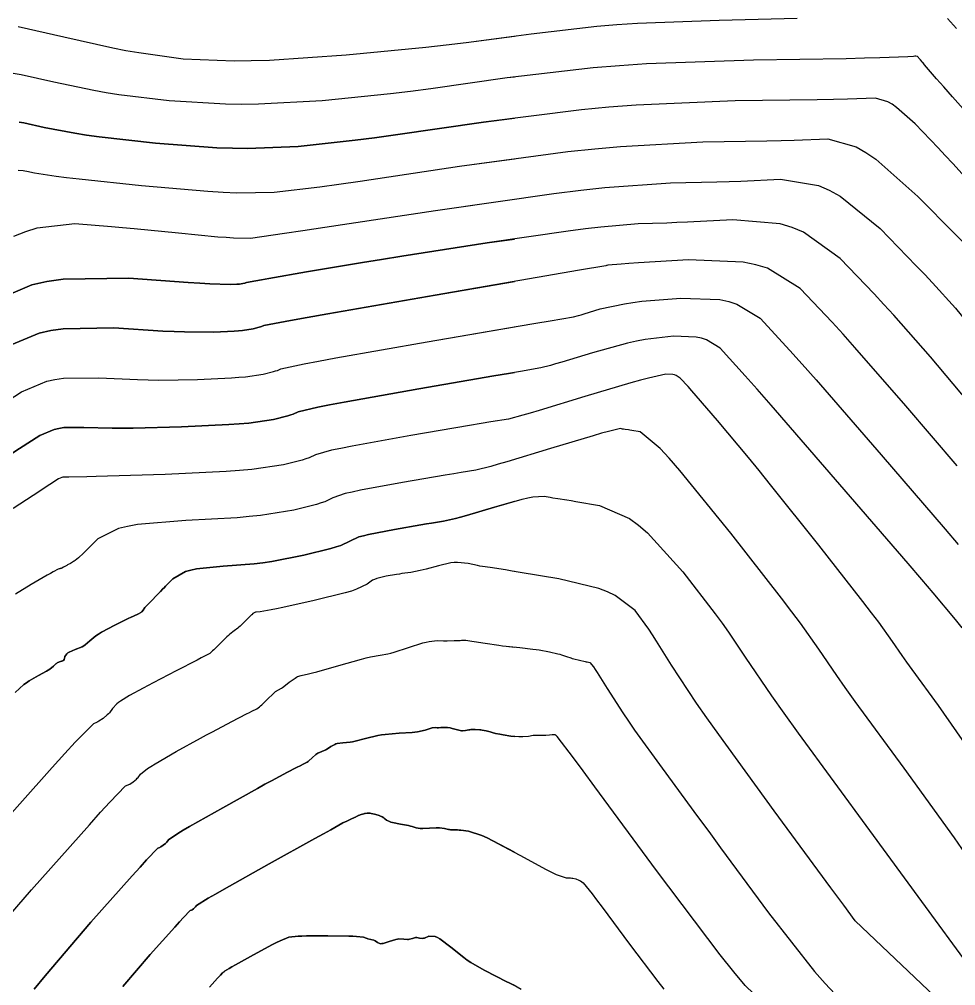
# Model space of a CAD drawing. Header units: metres. Extents: x 837475 to 838479, y 1189012 to 1191015.
# Drawn here: x 837848.2 to 837898.7, y 1190020.9 to 1190073.1 of the extents above; entities that cross this region are included whole.
import ezdxf

# ---------------------------------------------------------------- set-up
doc = ezdxf.new("R2010")
doc.units = ezdxf.units.M
doc.header["$LTSCALE"] = 0.3
doc.layers.add('COTAS 10', color=1, linetype='Continuous')
doc.layers.add('COTAS INT', color=252, linetype='Continuous')

msp = doc.modelspace()

# ---------------------------------------------------------------- linework, layer by layer
at = {"layer": 'COTAS 10'}
for points, elevation in [([(837848.133, 1190072.689), (837850.59, 1190072.141), (837853.239, 1190071.539), (837853.944, 1190071.403), (837854.637, 1190071.281), (837857.037, 1190070.954), (837859.797, 1190070.839), (837860.717, 1190070.851), (837861.704, 1190070.882), (837865.83, 1190071.154), (837870.141, 1190071.57), (837871.244, 1190071.693), (837872.309, 1190071.819), (837875.83, 1190072.3), (837879.373, 1190072.716), (837880.452, 1190072.802), (837881.574, 1190072.875), (837885.98, 1190073.029), (837890.184, 1190073.138)], 1770), ([(837898.303, 1190073.123), (837898.788, 1190072.582)], 1770), ([(837848.133, 1190072.689), (837850.59, 1190072.141), (837853.239, 1190071.539), (837853.944, 1190071.403), (837854.637, 1190071.281), (837857.037, 1190070.954), (837859.797, 1190070.839), (837860.717, 1190070.851), (837861.704, 1190070.882), (837865.83, 1190071.154), (837870.141, 1190071.57), (837871.244, 1190071.693), (837872.309, 1190071.819), (837874.923, 1190072.176)], 1770), ([(837899.464, 1190052.391), (837897.396, 1190054.853), (837895.406, 1190057.102), (837894.872, 1190057.687), (837894.345, 1190058.254), (837892.505, 1190060.166), (837890.527, 1190061.584), (837889.913, 1190061.841), (837889.271, 1190062.039), (837886.714, 1190062.263), (837884.262, 1190062.131), (837883.686, 1190062.104), (837883.154, 1190062.081), (837881.606, 1190062.035), (837879.59, 1190061.866), (837878.764, 1190061.766), (837877.822, 1190061.642), (837873.452, 1190061.005), (837868.835, 1190060.287), (837867.737, 1190060.113), (837866.717, 1190059.949), (837863.687, 1190059.446), (837861.658, 1190059.094), (837861.27, 1190059.025), (837860.957, 1190058.969), (837860.452, 1190058.872), (837860.415, 1190058.854), (837860.396, 1190058.848), (837860.374, 1190058.841), (837860.266, 1190058.814), (837860.08, 1190058.787), (837860.009, 1190058.781), (837859.93, 1190058.775), (837859.574, 1190058.758), (837858.485, 1190058.801), (837857.944, 1190058.834), (837857.298, 1190058.875), (837854.1, 1190059.098), (837850.55, 1190059.051), (837849.682, 1190058.922), (837848.863, 1190058.742), (837846.324, 1190057.674)], 1780), ([(837846.324, 1190057.674), (837848.863, 1190058.742), (837849.682, 1190058.922), (837850.55, 1190059.051), (837854.1, 1190059.098), (837857.298, 1190058.875), (837857.944, 1190058.834), (837858.485, 1190058.801), (837859.574, 1190058.758), (837859.93, 1190058.775), (837860.009, 1190058.781), (837860.08, 1190058.787), (837860.266, 1190058.814), (837860.374, 1190058.841), (837860.396, 1190058.848), (837860.415, 1190058.854), (837860.452, 1190058.872), (837860.957, 1190058.969), (837861.27, 1190059.025), (837861.658, 1190059.094), (837863.687, 1190059.446), (837866.717, 1190059.949), (837867.737, 1190060.113), (837868.835, 1190060.287), (837873.452, 1190061.005), (837874.923, 1190061.219)], 1780), ([(837899.279, 1190028.04), (837898.681, 1190028.897), (837895.957, 1190032.665), (837893.326, 1190036.262), (837892.787, 1190037.011), (837892.33, 1190037.653), (837891.364, 1190039.076), (837890.373, 1190040.477), (837889.9, 1190041.105), (837889.341, 1190041.837), (837886.605, 1190045.345), (837883.847, 1190048.729), (837883.275, 1190049.383), (837882.785, 1190049.913), (837881.706, 1190050.808), (837881.255, 1190050.884), (837881.161, 1190050.9), (837881.081, 1190050.913), (837880.906, 1190050.939), (837880.814, 1190050.953), (837880.786, 1190050.958), (837880.757, 1190050.963), (837880.647, 1190050.987), (837879.996, 1190050.838), (837879.627, 1190050.734), (837879.176, 1190050.604), (837876.865, 1190049.909), (837874.516, 1190049.201), (837874.042, 1190049.062), (837873.644, 1190048.948), (837872.841, 1190048.745), (837872.049, 1190048.617), (837871.657, 1190048.552), (837871.191, 1190048.473), (837868.884, 1190048.077), (837866.606, 1190047.657), (837866.158, 1190047.562), (837865.788, 1190047.476), (837865.111, 1190047.244), (837864.69, 1190047.039), (837864.482, 1190046.971), (837864.234, 1190046.898), (837863.007, 1190046.592), (837861.209, 1190046.298), (837860.601, 1190046.233), (837859.945, 1190046.174), (837857.177, 1190046.022), (837854.575, 1190045.807), (837854.024, 1190045.709), (837853.545, 1190045.594), (837852.428, 1190045.042), (837851.878, 1190044.482), (837851.758, 1190044.362), (837851.651, 1190044.258), (837851.382, 1190044.009), (837851.205, 1190043.872), (837851.158, 1190043.839), (837851.111, 1190043.807), (837850.945, 1190043.708), (837850.79, 1190043.626), (837850.75, 1190043.604), (837850.712, 1190043.583), (837850.584, 1190043.514), (837850.483, 1190043.461), (837850.462, 1190043.451), (837850.443, 1190043.442), (837850.402, 1190043.428), (837850.369, 1190043.421), (837850.357, 1190043.417), (837850.343, 1190043.413), (837850.281, 1190043.393), (837850.016, 1190043.251), (837849.875, 1190043.17), (837849.703, 1190043.071), (837848.838, 1190042.566), (837847.976, 1190042.052)], 1790), ([(837874.923, 1190049.324), (837874.516, 1190049.201), (837874.042, 1190049.062), (837873.644, 1190048.948), (837872.841, 1190048.745), (837872.049, 1190048.617), (837871.657, 1190048.552), (837871.191, 1190048.473), (837868.884, 1190048.077), (837866.606, 1190047.657), (837866.158, 1190047.562), (837865.788, 1190047.476), (837865.111, 1190047.244), (837864.69, 1190047.039), (837864.482, 1190046.971), (837864.234, 1190046.898), (837863.007, 1190046.592), (837861.209, 1190046.298), (837860.601, 1190046.233), (837859.945, 1190046.174), (837857.177, 1190046.022), (837854.575, 1190045.807), (837854.024, 1190045.709), (837853.545, 1190045.594), (837852.428, 1190045.042), (837851.878, 1190044.482), (837851.758, 1190044.362), (837851.651, 1190044.258), (837851.382, 1190044.009), (837851.205, 1190043.872), (837851.158, 1190043.839), (837851.111, 1190043.807), (837850.945, 1190043.708), (837850.79, 1190043.626), (837850.75, 1190043.604), (837850.712, 1190043.583), (837850.584, 1190043.514), (837850.483, 1190043.461), (837850.462, 1190043.451), (837850.443, 1190043.442), (837850.402, 1190043.428), (837850.369, 1190043.421), (837850.357, 1190043.417), (837850.343, 1190043.413), (837850.281, 1190043.393), (837850.016, 1190043.251), (837849.875, 1190043.17), (837849.703, 1190043.071), (837848.838, 1190042.566), (837847.976, 1190042.052)], 1790), ([(837874.923, 1190028.116), (837873.762, 1190028.738), (837873.443, 1190028.893), (837873.161, 1190029.02), (837872.446, 1190029.258), (837872.032, 1190029.308), (837871.94, 1190029.317), (837871.857, 1190029.323), (837871.64, 1190029.33), (837871.47, 1190029.336), (837871.417, 1190029.342), (837871.362, 1190029.35), (837871.142, 1190029.396), (837870.874, 1190029.435), (837870.789, 1190029.439), (837870.699, 1190029.44), (837870.333, 1190029.416), (837869.982, 1190029.393), (837869.902, 1190029.395), (837869.828, 1190029.399), (837869.623, 1190029.445), (837869.395, 1190029.515), (837869.308, 1190029.536), (837869.21, 1190029.558), (837868.768, 1190029.64), (837868.342, 1190029.725), (837868.254, 1190029.748), (837868.178, 1190029.771), (837868.013, 1190029.853), (837867.928, 1190029.93), (837867.903, 1190029.949), (837867.877, 1190029.968), (837867.778, 1190030.031), (837867.654, 1190030.088), (837867.611, 1190030.104), (837867.566, 1190030.12), (837867.375, 1190030.176), (837867.184, 1190030.219), (837867.139, 1190030.227), (837867.098, 1190030.232), (837866.977, 1190030.236), (837866.865, 1190030.218), (837866.83, 1190030.21), (837866.793, 1190030.2), (837866.644, 1190030.152), (837866.512, 1190030.104), (837866.485, 1190030.094), (837866.464, 1190030.085), (837866.423, 1190030.065), (837866.366, 1190030.034), (837866.334, 1190030.018), (837866.294, 1190029.999), (837866.094, 1190029.905), (837865.878, 1190029.805), (837865.829, 1190029.782), (837865.785, 1190029.76), (837865.665, 1190029.701), (837865.001, 1190029.334), (837864.614, 1190029.12), (837864.138, 1190028.856), (837861.688, 1190027.494), (837859.246, 1190026.125), (837858.776, 1190025.857), (837858.395, 1190025.637), (837857.761, 1190025.245), (837857.704, 1190025.17), (837857.686, 1190025.151), (837857.667, 1190025.132), (837857.592, 1190025.069), (837857.515, 1190025.019), (837857.496, 1190025.008), (837857.478, 1190024.998), (837857.419, 1190024.975), (837857.056, 1190024.601), (837856.845, 1190024.37), (837856.587, 1190024.084), (837855.258, 1190022.593), (837853.782, 1190020.867)], 1800), ([(837853.782, 1190020.867), (837855.258, 1190022.593), (837856.587, 1190024.084), (837856.845, 1190024.37), (837857.056, 1190024.601), (837857.419, 1190024.975), (837857.478, 1190024.998), (837857.496, 1190025.008), (837857.515, 1190025.019), (837857.592, 1190025.069), (837857.667, 1190025.132), (837857.686, 1190025.151), (837857.704, 1190025.17), (837857.761, 1190025.245), (837858.395, 1190025.637), (837858.776, 1190025.857), (837859.246, 1190026.125), (837861.688, 1190027.494), (837864.138, 1190028.856), (837864.614, 1190029.12), (837865.001, 1190029.334), (837865.665, 1190029.701), (837865.785, 1190029.76), (837865.829, 1190029.782), (837865.878, 1190029.805), (837866.094, 1190029.905), (837866.294, 1190029.999), (837866.334, 1190030.018), (837866.366, 1190030.034), (837866.423, 1190030.065), (837866.464, 1190030.085), (837866.485, 1190030.094), (837866.512, 1190030.104), (837866.644, 1190030.152), (837866.793, 1190030.2), (837866.83, 1190030.21), (837866.865, 1190030.218), (837866.977, 1190030.236), (837867.098, 1190030.232), (837867.139, 1190030.227), (837867.184, 1190030.219), (837867.375, 1190030.176), (837867.566, 1190030.12), (837867.611, 1190030.104), (837867.654, 1190030.088), (837867.778, 1190030.031), (837867.877, 1190029.968), (837867.903, 1190029.949), (837867.928, 1190029.93), (837868.013, 1190029.853), (837868.178, 1190029.771), (837868.254, 1190029.748), (837868.342, 1190029.725), (837868.768, 1190029.64), (837869.21, 1190029.558), (837869.308, 1190029.536), (837869.395, 1190029.515), (837869.623, 1190029.445), (837869.828, 1190029.399), (837869.902, 1190029.395), (837869.982, 1190029.393), (837870.333, 1190029.416), (837870.699, 1190029.44), (837870.789, 1190029.439), (837870.874, 1190029.435), (837871.142, 1190029.396), (837871.362, 1190029.35), (837871.417, 1190029.342), (837871.47, 1190029.336), (837871.64, 1190029.33), (837871.857, 1190029.323), (837871.94, 1190029.317), (837872.032, 1190029.308), (837872.446, 1190029.258), (837873.161, 1190029.02), (837873.443, 1190028.893), (837873.762, 1190028.738), (837875.218, 1190027.958), (837876.632, 1190027.189), (837876.924, 1190027.043), (837877.173, 1190026.925), (837877.716, 1190026.739), (837877.957, 1190026.73), (837878.016, 1190026.724), (837878.072, 1190026.717), (837878.246, 1190026.68), (837878.398, 1190026.619), (837878.44, 1190026.596), (837878.482, 1190026.572), (837878.634, 1190026.462), (837879.111, 1190025.879), (837879.358, 1190025.555), (837879.655, 1190025.161), (837881.141, 1190023.151), (837882.665, 1190021.135), (837882.985, 1190020.737)], 1800)]:
    msp.add_lwpolyline(points, dxfattribs=dict(at, elevation=elevation))
at = {"layer": 'COTAS INT'}
for points, elevation in [([(837901.032, 1190066.13), (837898.577, 1190068.892), (837898.102, 1190069.428), (837897.716, 1190069.865), (837897.065, 1190070.618), (837896.988, 1190070.725), (837896.964, 1190070.755), (837896.941, 1190070.785), (837896.848, 1190070.894), (837896.763, 1190070.988), (837896.745, 1190071.009), (837896.729, 1190071.027), (837896.688, 1190071.071), (837896.59, 1190071.084), (837896.538, 1190071.083), (837896.475, 1190071.079), (837896.158, 1190071.047), (837894.645, 1190070.992), (837893.828, 1190070.973), (837892.839, 1190070.953), (837887.831, 1190070.871), (837882.062, 1190070.669), (837880.592, 1190070.574), (837879.179, 1190070.462), (837874.538, 1190069.915), (837870.403, 1190069.327), (837869.308, 1190069.188), (837868.234, 1190069.06), (837864.538, 1190068.683), (837861.111, 1190068.494), (837860.207, 1190068.484), (837859.323, 1190068.492), (837856.29, 1190068.672), (837853.567, 1190069.011), (837852.878, 1190069.118), (837852.217, 1190069.232), (837850.061, 1190069.692), (837848.285, 1190070.088), (837847.862, 1190070.161)], 1772), ([(837874.923, 1190069.96), (837874.538, 1190069.915), (837870.403, 1190069.327), (837869.308, 1190069.188), (837868.234, 1190069.06), (837864.538, 1190068.683), (837861.111, 1190068.494), (837860.207, 1190068.484), (837859.323, 1190068.492), (837856.29, 1190068.672), (837853.567, 1190069.011), (837852.878, 1190069.118), (837852.217, 1190069.232), (837850.061, 1190069.692), (837848.285, 1190070.088), (837847.862, 1190070.161)], 1772), ([(837900.241, 1190063.463), (837898.593, 1190065.288), (837898.183, 1190065.732), (837897.794, 1190066.15), (837896.556, 1190067.436), (837895.554, 1190068.325), (837895.313, 1190068.491), (837895.089, 1190068.624), (837894.413, 1190068.815), (837892.904, 1190068.772), (837892.155, 1190068.757), (837891.262, 1190068.741), (837886.841, 1190068.67), (837881.497, 1190068.447), (837880.022, 1190068.335), (837878.549, 1190068.2), (837873.247, 1190067.531), (837868.496, 1190066.835), (837867.371, 1190066.683), (837866.328, 1190066.549), (837863.247, 1190066.213), (837860.519, 1190066.106), (837859.698, 1190066.117), (837858.848, 1190066.145), (837855.543, 1190066.391), (837852.498, 1190066.74), (837851.812, 1190066.833), (837851.194, 1190066.925), (837849.532, 1190067.243), (837848.436, 1190067.487), (837848.176, 1190067.532)], 1774), ([(837848.176, 1190067.532), (837848.436, 1190067.487), (837849.532, 1190067.243), (837851.194, 1190066.925), (837851.812, 1190066.833), (837852.498, 1190066.74), (837855.543, 1190066.391), (837858.848, 1190066.145), (837859.698, 1190066.117), (837860.519, 1190066.106), (837863.247, 1190066.213), (837866.328, 1190066.549), (837867.371, 1190066.683), (837868.496, 1190066.835), (837873.247, 1190067.531), (837874.923, 1190067.743)], 1774), ([(837848.125, 1190064.934), (837848.397, 1190064.917), (837848.489, 1190064.904), (837848.588, 1190064.886), (837849.003, 1190064.794), (837850.172, 1190064.618), (837850.745, 1190064.548), (837851.428, 1190064.469), (837854.796, 1190064.109), (837858.373, 1190063.797), (837859.188, 1190063.749), (837859.926, 1190063.718), (837861.956, 1190063.743), (837864.421, 1190064.039), (837865.434, 1190064.179), (837866.59, 1190064.343), (837871.956, 1190065.147), (837877.804, 1190065.937), (837879.263, 1190066.093), (837880.653, 1190066.221), (837885.096, 1190066.458), (837888.559, 1190066.521), (837889.332, 1190066.54), (837890.023, 1190066.558), (837891.846, 1190066.631), (837893.379, 1190066.198), (837893.888, 1190065.898), (837894.432, 1190065.521), (837896.702, 1190063.507), (837898.735, 1190061.46), (837899.13, 1190061.061)], 1776), ([(837848.125, 1190064.934), (837848.397, 1190064.917), (837848.489, 1190064.904), (837848.588, 1190064.886), (837849.003, 1190064.794), (837850.172, 1190064.618), (837850.745, 1190064.548), (837851.428, 1190064.469), (837854.796, 1190064.109), (837858.373, 1190063.797), (837859.188, 1190063.749), (837859.926, 1190063.718), (837861.956, 1190063.743), (837864.421, 1190064.039), (837865.434, 1190064.179), (837866.59, 1190064.343), (837871.956, 1190065.147), (837874.923, 1190065.548)], 1776), ([(837847.887, 1190061.382), (837848.535, 1190061.63), (837849.157, 1190061.821), (837851.185, 1190062.05), (837853.174, 1190061.891), (837853.77, 1190061.838), (837854.387, 1190061.781), (837856.779, 1190061.546), (837858.91, 1190061.346), (837859.361, 1190061.312), (837859.752, 1190061.287), (837860.665, 1190061.272), (837862.515, 1190061.528), (837863.497, 1190061.674), (837864.684, 1190061.852), (837870.665, 1190062.763), (837877.058, 1190063.674), (837878.504, 1190063.851), (837879.809, 1190063.995), (837883.351, 1190064.247), (837885.857, 1190064.301), (837886.509, 1190064.322), (837887.142, 1190064.345), (837889.28, 1190064.447), (837891.334, 1190064.11), (837891.915, 1190063.855), (837892.501, 1190063.531), (837894.661, 1190061.779), (837896.62, 1190059.778), (837897.08, 1190059.297), (837897.503, 1190058.849), (837898.732, 1190057.492), (837900.109, 1190055.804)], 1778), ([(837847.887, 1190061.382), (837848.535, 1190061.63), (837849.157, 1190061.821), (837851.185, 1190062.05), (837853.174, 1190061.891), (837853.77, 1190061.838), (837854.387, 1190061.781), (837856.779, 1190061.546), (837858.91, 1190061.346), (837859.361, 1190061.312), (837859.752, 1190061.287), (837860.665, 1190061.272), (837862.515, 1190061.528), (837863.497, 1190061.674), (837864.684, 1190061.852), (837870.665, 1190062.763), (837874.923, 1190063.37)], 1778), ([(837898.818, 1190048.978), (837896.061, 1190052.213), (837893.309, 1190055.356), (837892.664, 1190056.076), (837892.07, 1190056.731), (837890.349, 1190058.553), (837888.579, 1190059.639), (837887.955, 1190059.83), (837887.272, 1190059.972), (837884.32, 1190060.09), (837881.626, 1190059.928), (837881.105, 1190059.896), (837880.682, 1190059.868), (837879.967, 1190059.811), (837879.903, 1190059.791), (837879.89, 1190059.788), (837879.86, 1190059.779), (837878.443, 1190059.535), (837870.646, 1190058.192), (837864.839, 1190057.184), (837863.727, 1190056.987), (837862.831, 1190056.827), (837861.384, 1190056.546), (837861.27, 1190056.491), (837861.214, 1190056.473), (837861.146, 1190056.453), (837860.814, 1190056.37), (837860.245, 1190056.287), (837860.028, 1190056.268), (837859.785, 1190056.25), (837858.696, 1190056.197), (837857.103, 1190056.204), (837856.543, 1190056.224), (837855.931, 1190056.252), (837853.291, 1190056.417), (837850.564, 1190056.38), (837849.897, 1190056.281), (837849.269, 1190056.143), (837847.319, 1190055.323)], 1782), ([(837847.319, 1190055.323), (837849.269, 1190056.143), (837849.897, 1190056.281), (837850.564, 1190056.38), (837853.291, 1190056.417), (837855.931, 1190056.252), (837856.543, 1190056.224), (837857.103, 1190056.204), (837858.696, 1190056.197), (837859.785, 1190056.25), (837860.028, 1190056.268), (837860.245, 1190056.287), (837860.814, 1190056.37), (837861.146, 1190056.453), (837861.214, 1190056.473), (837861.27, 1190056.491), (837861.384, 1190056.546), (837862.831, 1190056.827), (837863.727, 1190056.987), (837864.839, 1190057.184), (837870.646, 1190058.192), (837874.923, 1190058.929)], 1782), ([(837846.902, 1190052.07), (837848.313, 1190052.972), (837849.674, 1190053.544), (837850.112, 1190053.64), (837850.578, 1190053.709), (837852.481, 1190053.735), (837854.563, 1190053.628), (837855.142, 1190053.614), (837855.721, 1190053.607), (837857.818, 1190053.636), (837859.641, 1190053.725), (837860.047, 1190053.755), (837860.409, 1190053.787), (837861.363, 1190053.925), (837861.918, 1190054.064), (837862.031, 1190054.097), (837862.125, 1190054.128), (837862.316, 1190054.221), (837863.57, 1190054.489), (837864.335, 1190054.631), (837865.281, 1190054.802), (837870.205, 1190055.663), (837875.132, 1190056.512), (837876.078, 1190056.674), (837876.845, 1190056.806), (837878.105, 1190057.021), (837878.376, 1190057.092), (837878.518, 1190057.134), (837878.689, 1190057.184), (837879.549, 1190057.445), (837880.857, 1190057.73), (837881.31, 1190057.797), (837881.803, 1190057.858), (837883.912, 1190058.032), (837886.008, 1190057.949), (837886.492, 1190057.847), (837886.936, 1190057.712), (837888.193, 1190056.941), (837889.795, 1190055.207), (837890.456, 1190054.465), (837891.211, 1190053.61), (837894.726, 1190049.573), (837898.173, 1190045.565), (837898.886, 1190044.728)], 1784), ([(837846.902, 1190052.07), (837848.313, 1190052.972), (837849.674, 1190053.544), (837850.112, 1190053.64), (837850.578, 1190053.709), (837852.481, 1190053.735), (837854.563, 1190053.628), (837855.142, 1190053.614), (837855.721, 1190053.607), (837857.818, 1190053.636), (837859.641, 1190053.725), (837860.047, 1190053.755), (837860.409, 1190053.787), (837861.363, 1190053.925), (837861.918, 1190054.064), (837862.031, 1190054.097), (837862.125, 1190054.128), (837862.316, 1190054.221), (837863.57, 1190054.489), (837864.335, 1190054.631), (837865.281, 1190054.802), (837870.205, 1190055.663), (837874.923, 1190056.476)], 1784), ([(837899.088, 1190040.241), (837898.744, 1190040.682), (837897.529, 1190042.124), (837896.913, 1190042.845), (837896.174, 1190043.705), (837892.494, 1190047.971), (837888.782, 1190052.247), (837888.024, 1190053.114), (837887.382, 1190053.843), (837886.036, 1190055.328), (837885.293, 1190055.785), (837885.03, 1190055.865), (837884.743, 1190055.925), (837883.503, 1190055.974), (837881.981, 1190055.787), (837881.516, 1190055.698), (837881.033, 1190055.593), (837879.132, 1190055.079), (837877.475, 1190054.577), (837877.145, 1190054.48), (837876.872, 1190054.4), (837876.35, 1190054.262), (837875.246, 1190054.076), (837874.605, 1190053.967), (837873.818, 1190053.832), (837869.765, 1190053.135), (837865.723, 1190052.42), (837864.942, 1190052.275), (837864.309, 1190052.151), (837863.247, 1190051.895), (837862.98, 1190051.765), (837862.848, 1190051.722), (837862.69, 1190051.675), (837861.911, 1190051.481), (837860.574, 1190051.287), (837860.065, 1190051.242), (837859.496, 1190051.199), (837856.94, 1190051.075), (837854.338, 1190051.009), (837853.74, 1190051.004), (837853.196, 1190051.004), (837851.671, 1190051.053), (837850.592, 1190051.039), (837850.328, 1190050.999), (837850.079, 1190050.945), (837849.307, 1190050.62), (837848.198, 1190049.907), (837847.736, 1190049.607)], 1786), ([(837847.736, 1190049.607), (837848.198, 1190049.907), (837849.307, 1190050.62), (837850.079, 1190050.945), (837850.328, 1190050.999), (837850.592, 1190051.039), (837851.671, 1190051.053), (837853.196, 1190051.004), (837853.74, 1190051.004), (837854.338, 1190051.009), (837856.94, 1190051.075), (837859.496, 1190051.199), (837860.065, 1190051.242), (837860.574, 1190051.287), (837861.911, 1190051.481), (837862.69, 1190051.675), (837862.848, 1190051.722), (837862.98, 1190051.765), (837863.247, 1190051.895), (837864.309, 1190052.151), (837864.942, 1190052.275), (837865.723, 1190052.42), (837869.765, 1190053.135), (837873.818, 1190053.832), (837874.605, 1190053.967), (837874.923, 1190054.021)], 1786), ([(837899.518, 1190033.611), (837897.82, 1190036.045), (837896.402, 1190037.985), (837896.111, 1190038.388), (837895.865, 1190038.734), (837895.344, 1190039.502), (837894.591, 1190040.535), (837894.198, 1190041.048), (837893.725, 1190041.66), (837891.352, 1190044.691), (837888.753, 1190047.96), (837888.138, 1190048.722), (837887.568, 1190049.421), (837885.884, 1190051.432), (837884.732, 1190052.759), (837884.497, 1190053.028), (837884.298, 1190053.255), (837883.88, 1190053.716), (837883.649, 1190053.857), (837883.568, 1190053.882), (837883.479, 1190053.901), (837883.094, 1190053.916), (837882.158, 1190053.716), (837881.722, 1190053.599), (837881.208, 1190053.455), (837878.715, 1190052.713), (837876.261, 1190051.97), (837875.773, 1190051.826), (837875.368, 1190051.708), (837874.596, 1190051.503), (837873.647, 1190051.347), (837873.131, 1190051.259), (837872.504, 1190051.152), (837869.325, 1190050.606), (837866.164, 1190050.039), (837865.55, 1190049.918), (837865.049, 1190049.814), (837864.179, 1190049.569), (837863.835, 1190049.402), (837863.665, 1190049.347), (837863.462, 1190049.287), (837862.459, 1190049.036), (837860.739, 1190048.787), (837860.084, 1190048.729), (837859.352, 1190048.674), (837856.062, 1190048.514), (837852.956, 1190048.412), (837852.339, 1190048.394), (837851.828, 1190048.381), (837850.861, 1190048.371), (837850.606, 1190048.368), (837850.543, 1190048.359), (837850.484, 1190048.346), (837850.302, 1190048.269), (837849.83, 1190047.963), (837849.589, 1190047.806), (837849.299, 1190047.617), (837847.856, 1190046.672)], 1788), ([(837874.923, 1190051.59), (837874.596, 1190051.503), (837873.647, 1190051.347), (837873.131, 1190051.259), (837872.504, 1190051.152), (837869.325, 1190050.606), (837866.164, 1190050.039), (837865.55, 1190049.918), (837865.049, 1190049.814), (837864.179, 1190049.569), (837863.835, 1190049.402), (837863.665, 1190049.347), (837863.462, 1190049.287), (837862.459, 1190049.036), (837860.739, 1190048.787), (837860.084, 1190048.729), (837859.352, 1190048.674), (837856.062, 1190048.514), (837852.956, 1190048.412), (837852.339, 1190048.394), (837851.828, 1190048.381), (837850.861, 1190048.371), (837850.606, 1190048.368), (837850.543, 1190048.359), (837850.484, 1190048.346), (837850.302, 1190048.269), (837849.83, 1190047.963), (837849.589, 1190047.806), (837849.299, 1190047.617), (837847.856, 1190046.672)], 1788), ([(837847.959, 1190036.742), (837848.443, 1190037.168), (837848.579, 1190037.271), (837848.716, 1190037.368), (837849.22, 1190037.663), (837849.655, 1190037.895), (837849.749, 1190037.951), (837849.831, 1190038.004), (837850.033, 1190038.168), (837850.16, 1190038.29), (837850.195, 1190038.316), (837850.231, 1190038.339), (837850.36, 1190038.396), (837850.472, 1190038.431), (837850.496, 1190038.439), (837850.518, 1190038.447), (837850.571, 1190038.474), (837850.604, 1190038.522), (837850.613, 1190038.544), (837850.622, 1190038.569), (837850.651, 1190038.692), (837850.753, 1190038.838), (837850.809, 1190038.877), (837850.875, 1190038.917), (837851.212, 1190039.057), (837851.583, 1190039.215), (837851.671, 1190039.265), (837851.753, 1190039.318), (837851.995, 1190039.535), (837852.325, 1190039.807), (837852.462, 1190039.896), (837852.62, 1190039.99), (837853.355, 1190040.379), (837854.076, 1190040.732), (837854.225, 1190040.804), (837854.353, 1190040.864), (837854.629, 1190040.991), (837854.746, 1190041.053), (837854.773, 1190041.074), (837854.798, 1190041.096), (837854.869, 1190041.187), (837854.975, 1190041.33), (837855.023, 1190041.384), (837855.078, 1190041.444), (837855.34, 1190041.714), (837855.602, 1190041.976), (837855.657, 1190042.032), (837855.704, 1190042.079), (837855.81, 1190042.189), (837855.944, 1190042.331), (837856.01, 1190042.399), (837856.088, 1190042.48), (837856.471, 1190042.877), (837857.17, 1190043.273), (837857.446, 1190043.353), (837857.759, 1190043.421), (837859.188, 1190043.561), (837860.87, 1190043.686), (837861.342, 1190043.745), (837861.817, 1190043.813), (837863.556, 1190044.147), (837865.006, 1190044.509), (837865.299, 1190044.596), (837865.546, 1190044.676), (837866.043, 1190044.918), (837866.527, 1190045.138), (837866.765, 1190045.205), (837867.048, 1190045.275), (837868.444, 1190045.549), (837869.877, 1190045.793), (837870.183, 1190045.844), (837870.45, 1190045.888), (837871.087, 1190045.986), (837871.741, 1190046.134), (837872.018, 1190046.209), (837872.338, 1190046.299), (837873.842, 1190046.746), (837875.336, 1190047.169), (837875.65, 1190047.243), (837875.919, 1190047.299), (837876.532, 1190047.345), (837876.844, 1190047.278), (837876.924, 1190047.263), (837877.002, 1190047.249), (837877.263, 1190047.211), (837877.757, 1190047.137), (837877.982, 1190047.1), (837878.245, 1190047.056), (837879.516, 1190046.84), (837881.131, 1190046.13), (837881.613, 1190045.776), (837882.108, 1190045.353), (837884.02, 1190043.253), (837885.757, 1190040.997), (837886.142, 1190040.476), (837886.486, 1190039.999), (837887.385, 1190038.65), (837888.796, 1190036.571), (837889.463, 1190035.634), (837890.251, 1190034.54), (837894.094, 1190029.285), (837897.845, 1190024.182), (837898.575, 1190023.184), (837899.17, 1190022.365)], 1792), ([(837874.923, 1190047.052), (837873.842, 1190046.746), (837872.338, 1190046.299), (837872.018, 1190046.209), (837871.741, 1190046.134), (837871.087, 1190045.986), (837870.45, 1190045.888), (837870.183, 1190045.844), (837869.877, 1190045.793), (837868.444, 1190045.549), (837867.048, 1190045.275), (837866.765, 1190045.205), (837866.527, 1190045.138), (837866.043, 1190044.918), (837865.546, 1190044.676), (837865.299, 1190044.596), (837865.006, 1190044.509), (837863.556, 1190044.147), (837861.817, 1190043.813), (837861.342, 1190043.745), (837860.87, 1190043.686), (837859.188, 1190043.561), (837857.759, 1190043.421), (837857.446, 1190043.353), (837857.17, 1190043.273), (837856.471, 1190042.877), (837856.088, 1190042.48), (837856.01, 1190042.399), (837855.944, 1190042.331), (837855.81, 1190042.189), (837855.704, 1190042.079), (837855.657, 1190042.032), (837855.602, 1190041.976), (837855.34, 1190041.714), (837855.078, 1190041.444), (837855.023, 1190041.384), (837854.975, 1190041.33), (837854.869, 1190041.187), (837854.798, 1190041.096), (837854.773, 1190041.074), (837854.746, 1190041.053), (837854.629, 1190040.991), (837854.353, 1190040.864), (837854.225, 1190040.804), (837854.076, 1190040.732), (837853.355, 1190040.379), (837852.62, 1190039.99), (837852.462, 1190039.896), (837852.325, 1190039.807), (837851.995, 1190039.535), (837851.753, 1190039.318), (837851.671, 1190039.265), (837851.583, 1190039.215), (837851.212, 1190039.057), (837850.875, 1190038.917), (837850.809, 1190038.877), (837850.753, 1190038.838), (837850.651, 1190038.692), (837850.622, 1190038.569), (837850.613, 1190038.544), (837850.604, 1190038.522), (837850.571, 1190038.474), (837850.518, 1190038.447), (837850.496, 1190038.439), (837850.472, 1190038.431), (837850.36, 1190038.396), (837850.231, 1190038.339), (837850.195, 1190038.316), (837850.16, 1190038.29), (837850.033, 1190038.168), (837849.831, 1190038.004), (837849.749, 1190037.951), (837849.655, 1190037.895), (837849.22, 1190037.663), (837848.716, 1190037.368), (837848.579, 1190037.271), (837848.443, 1190037.168), (837847.959, 1190036.742)], 1792), ([(837874.923, 1190043.28), (837874.802, 1190043.3), (837874.432, 1190043.36), (837873.619, 1190043.483), (837873.19, 1190043.546), (837873.062, 1190043.568), (837872.93, 1190043.593), (837872.416, 1190043.702), (837871.843, 1190043.76), (837871.672, 1190043.752), (837871.497, 1190043.734), (837870.82, 1190043.583), (837870.16, 1190043.397), (837869.995, 1190043.356), (837869.837, 1190043.319), (837869.332, 1190043.227), (837868.851, 1190043.158), (837868.709, 1190043.136), (837868.563, 1190043.113), (837868.003, 1190043.02), (837867.49, 1190042.893), (837867.373, 1190042.849), (837867.267, 1190042.8), (837866.975, 1190042.592), (837866.401, 1190042.314), (837866.117, 1190042.22), (837865.778, 1190042.121), (837864.104, 1190041.703), (837862.425, 1190041.329), (837862.083, 1190041.257), (837861.795, 1190041.198), (837861.198, 1190041.101), (837860.985, 1190041.08), (837860.939, 1190041.07), (837860.898, 1190041.058), (837860.794, 1190040.999), (837860.737, 1190040.94), (837860.725, 1190040.928), (837860.715, 1190040.917), (837860.695, 1190040.896), (837860.638, 1190040.838), (837860.604, 1190040.805), (837860.564, 1190040.764), (837860.353, 1190040.555), (837860.109, 1190040.324), (837860.047, 1190040.269), (837859.986, 1190040.218), (837859.788, 1190040.07), (837859.56, 1190039.892), (837859.481, 1190039.822), (837859.395, 1190039.743), (837859.027, 1190039.386), (837858.691, 1190039.051), (837858.625, 1190038.986), (837858.571, 1190038.933), (837858.475, 1190038.845), (837858.185, 1190038.696), (837858.01, 1190038.606), (837857.792, 1190038.494), (837856.662, 1190037.911), (837855.424, 1190037.268), (837855.139, 1190037.118), (837854.879, 1190036.98), (837854.147, 1190036.584), (837853.659, 1190036.283), (837853.553, 1190036.205), (837853.459, 1190036.13), (837853.224, 1190035.877), (837853.051, 1190035.65), (837852.997, 1190035.592), (837852.939, 1190035.535), (837852.71, 1190035.345), (837852.479, 1190035.192), (837852.421, 1190035.159), (837852.365, 1190035.13), (837852.188, 1190035.059), (837851.212, 1190034.067), (837850.653, 1190033.457), (837849.969, 1190032.702), (837846.458, 1190028.768)], 1794), ([(837898.348, 1190019.641), (837893.326, 1190024.414), (837892.704, 1190025.26), (837892.014, 1190026.198), (837888.947, 1190030.36), (837885.96, 1190034.467), (837885.318, 1190035.37), (837884.758, 1190036.172), (837883.405, 1190038.224), (837882.6, 1190039.521), (837882.385, 1190039.846), (837882.173, 1190040.157), (837881.435, 1190041.161), (837880.369, 1190041.976), (837879.95, 1190042.169), (837879.478, 1190042.347), (837877.326, 1190042.872), (837875.236, 1190043.228), (837874.802, 1190043.3), (837874.432, 1190043.36), (837873.619, 1190043.483), (837873.19, 1190043.546), (837873.062, 1190043.568), (837872.93, 1190043.593), (837872.416, 1190043.702), (837871.843, 1190043.76), (837871.672, 1190043.752), (837871.497, 1190043.734), (837870.82, 1190043.583), (837870.16, 1190043.397), (837869.995, 1190043.356), (837869.837, 1190043.319), (837869.332, 1190043.227), (837868.851, 1190043.158), (837868.709, 1190043.136), (837868.563, 1190043.113), (837868.003, 1190043.02), (837867.49, 1190042.893), (837867.373, 1190042.849), (837867.267, 1190042.8), (837866.975, 1190042.592), (837866.401, 1190042.314), (837866.117, 1190042.22), (837865.778, 1190042.121), (837864.104, 1190041.703), (837862.425, 1190041.329), (837862.083, 1190041.257), (837861.795, 1190041.198), (837861.198, 1190041.101), (837860.985, 1190041.08), (837860.939, 1190041.07), (837860.898, 1190041.058), (837860.794, 1190040.999), (837860.737, 1190040.94), (837860.725, 1190040.928), (837860.715, 1190040.917), (837860.695, 1190040.896), (837860.638, 1190040.838), (837860.604, 1190040.805), (837860.564, 1190040.764), (837860.353, 1190040.555), (837860.109, 1190040.324), (837860.047, 1190040.269), (837859.986, 1190040.218), (837859.788, 1190040.07), (837859.56, 1190039.892), (837859.481, 1190039.822), (837859.395, 1190039.743), (837859.027, 1190039.386), (837858.691, 1190039.051), (837858.625, 1190038.986), (837858.571, 1190038.933), (837858.475, 1190038.845), (837858.185, 1190038.696), (837858.01, 1190038.606), (837857.792, 1190038.494), (837856.662, 1190037.911), (837855.424, 1190037.268), (837855.139, 1190037.118), (837854.879, 1190036.98), (837854.147, 1190036.584), (837853.659, 1190036.283), (837853.553, 1190036.205), (837853.459, 1190036.13), (837853.224, 1190035.877), (837853.051, 1190035.65), (837852.997, 1190035.592), (837852.939, 1190035.535), (837852.71, 1190035.345), (837852.479, 1190035.192), (837852.421, 1190035.159), (837852.365, 1190035.13), (837852.188, 1190035.059), (837851.212, 1190034.067), (837850.653, 1190033.457), (837849.969, 1190032.702), (837846.458, 1190028.768)], 1794), ([(837845.551, 1190022.301), (837848.849, 1190026.098), (837851.974, 1190029.603), (837852.581, 1190030.275), (837853.077, 1190030.817), (837853.932, 1190031.697), (837854.07, 1190031.753), (837854.112, 1190031.775), (837854.157, 1190031.801), (837854.337, 1190031.92), (837854.515, 1190032.067), (837854.56, 1190032.112), (837854.602, 1190032.157), (837854.736, 1190032.333), (837855.104, 1190032.632), (837855.294, 1190032.756), (837855.522, 1190032.897), (837856.661, 1190033.554), (837857.965, 1190034.272), (837858.297, 1190034.452), (837858.616, 1190034.623), (837859.663, 1190035.174), (837860.457, 1190035.583), (837860.616, 1190035.664), (837860.75, 1190035.733), (837861.015, 1190035.865), (837861.161, 1190035.971), (837861.22, 1190036.022), (837861.286, 1190036.083), (837861.593, 1190036.38), (837861.902, 1190036.677), (837861.97, 1190036.737), (837862.03, 1190036.787), (837862.185, 1190036.887), (837862.338, 1190036.972), (837862.398, 1190037.013), (837862.465, 1190037.061), (837862.767, 1190037.296), (837863.079, 1190037.524), (837863.151, 1190037.568), (837863.218, 1190037.604), (837863.407, 1190037.663), (837863.811, 1190037.748), (837864.012, 1190037.8), (837864.252, 1190037.865), (837865.44, 1190038.203), (837866.66, 1190038.542), (837866.919, 1190038.608), (837867.144, 1190038.661), (837867.672, 1190038.753), (837868.093, 1190038.825), (837868.25, 1190038.865), (837868.425, 1190038.915), (837869.202, 1190039.168), (837869.983, 1190039.416), (837870.16, 1190039.462), (837870.321, 1190039.498), (837870.758, 1190039.544), (837871.097, 1190039.533), (837871.195, 1190039.532), (837871.295, 1190039.533), (837871.67, 1190039.543), (837872.001, 1190039.556), (837872.073, 1190039.559), (837872.137, 1190039.56), (837872.296, 1190039.561), (837872.521, 1190039.535), (837872.626, 1190039.52), (837872.75, 1190039.501), (837873.351, 1190039.404), (837874.077, 1190039.294), (837874.279, 1190039.267), (837874.482, 1190039.242), (837874.923, 1190039.195)], 1796), ([(837845.551, 1190022.301), (837848.849, 1190026.098), (837851.974, 1190029.603), (837852.581, 1190030.275), (837853.077, 1190030.817), (837853.932, 1190031.697), (837854.07, 1190031.753), (837854.112, 1190031.775), (837854.157, 1190031.801), (837854.337, 1190031.92), (837854.515, 1190032.067), (837854.56, 1190032.112), (837854.602, 1190032.157), (837854.736, 1190032.333), (837855.104, 1190032.632), (837855.294, 1190032.756), (837855.522, 1190032.897), (837856.661, 1190033.554), (837857.965, 1190034.272), (837858.297, 1190034.452), (837858.616, 1190034.623), (837859.663, 1190035.174), (837860.457, 1190035.583), (837860.616, 1190035.664), (837860.75, 1190035.733), (837861.015, 1190035.865), (837861.161, 1190035.971), (837861.22, 1190036.022), (837861.286, 1190036.083), (837861.593, 1190036.38), (837861.902, 1190036.677), (837861.97, 1190036.737), (837862.03, 1190036.787), (837862.185, 1190036.887), (837862.338, 1190036.972), (837862.398, 1190037.013), (837862.465, 1190037.061), (837862.767, 1190037.296), (837863.079, 1190037.524), (837863.151, 1190037.568), (837863.218, 1190037.604), (837863.407, 1190037.663), (837863.811, 1190037.748), (837864.012, 1190037.8), (837864.252, 1190037.865), (837865.44, 1190038.203), (837866.66, 1190038.542), (837866.919, 1190038.608), (837867.144, 1190038.661), (837867.672, 1190038.753), (837868.093, 1190038.825), (837868.25, 1190038.865), (837868.425, 1190038.915), (837869.202, 1190039.168), (837869.983, 1190039.416), (837870.16, 1190039.462), (837870.321, 1190039.498), (837870.758, 1190039.544), (837871.097, 1190039.533), (837871.195, 1190039.532), (837871.295, 1190039.533), (837871.67, 1190039.543), (837872.001, 1190039.556), (837872.073, 1190039.559), (837872.137, 1190039.56), (837872.296, 1190039.561), (837872.521, 1190039.535), (837872.626, 1190039.52), (837872.75, 1190039.501), (837873.351, 1190039.404), (837874.077, 1190039.294), (837874.279, 1190039.267), (837874.482, 1190039.242), (837875.221, 1190039.164), (837875.917, 1190039.088), (837876.093, 1190039.064), (837876.262, 1190039.039), (837876.815, 1190038.936), (837877.264, 1190038.83), (837877.368, 1190038.803), (837877.463, 1190038.776), (837877.734, 1190038.689), (837877.973, 1190038.608), (837878.048, 1190038.586), (837878.127, 1190038.564), (837878.442, 1190038.487), (837878.734, 1190038.421), (837878.797, 1190038.406), (837878.853, 1190038.392), (837878.995, 1190038.356), (837879.194, 1190038.126), (837879.286, 1190037.991), (837879.395, 1190037.824), (837879.924, 1190036.96), (837880.767, 1190035.65), (837881.074, 1190035.202), (837881.413, 1190034.716), (837882.902, 1190032.654), (837884.814, 1190030.057), (837885.419, 1190029.234), (837886.057, 1190028.366), (837888.634, 1190024.856), (837891.115, 1190021.687), (837891.692, 1190021.034), (837892.222, 1190020.479)], 1796), ([(837848.992, 1190020.725), (837849.58, 1190021.453), (837852.053, 1190024.345), (837854.281, 1190026.844), (837854.713, 1190027.322), (837855.066, 1190027.709), (837855.675, 1190028.336), (837855.774, 1190028.376), (837855.804, 1190028.392), (837855.836, 1190028.41), (837855.964, 1190028.494), (837856.091, 1190028.6), (837856.123, 1190028.631), (837856.153, 1190028.664), (837856.249, 1190028.789), (837856.749, 1190029.135), (837857.035, 1190029.307), (837857.384, 1190029.511), (837859.175, 1190030.524), (837861.052, 1190031.564), (837861.455, 1190031.786), (837861.808, 1190031.979), (837862.664, 1190032.438), (837863.121, 1190032.672), (837863.223, 1190032.723), (837863.314, 1190032.769), (837863.554, 1190032.885), (837863.728, 1190032.985), (837863.777, 1190033.02), (837863.826, 1190033.058), (837864.008, 1190033.223), (837864.199, 1190033.387), (837864.255, 1190033.425), (837864.311, 1190033.46), (837864.522, 1190033.558), (837864.731, 1190033.646), (837864.785, 1190033.675), (837864.838, 1190033.705), (837865.017, 1190033.83), (837865.218, 1190033.942), (837865.285, 1190033.964), (837865.357, 1190033.983), (837865.659, 1190034.017), (837866.05, 1190034.061), (837866.179, 1190034.085), (837866.317, 1190034.114), (837866.888, 1190034.263), (837867.549, 1190034.417), (837867.743, 1190034.449), (837867.941, 1190034.476), (837868.699, 1190034.538), (837869.394, 1190034.585), (837869.553, 1190034.604), (837869.698, 1190034.624), (837870.099, 1190034.717), (837870.368, 1190034.802), (837870.429, 1190034.818), (837870.484, 1190034.83), (837870.635, 1190034.846), (837870.752, 1190034.842), (837870.82, 1190034.842), (837870.949, 1190034.846), (837871.083, 1190034.85), (837871.121, 1190034.85), (837871.159, 1190034.851), (837871.3, 1190034.849), (837871.459, 1190034.83), (837871.51, 1190034.82), (837871.564, 1190034.807), (837871.78, 1190034.744), (837872, 1190034.688), (837872.056, 1190034.681), (837872.11, 1190034.678), (837872.286, 1190034.695), (837872.464, 1190034.726), (837872.52, 1190034.732), (837872.577, 1190034.736), (837872.807, 1190034.742), (837873.048, 1190034.728), (837873.113, 1190034.721), (837873.177, 1190034.712), (837873.403, 1190034.665), (837873.614, 1190034.611), (837873.722, 1190034.583), (837873.902, 1190034.535), (837874.133, 1190034.486), (837874.218, 1190034.47), (837874.312, 1190034.454), (837874.728, 1190034.391), (837874.923, 1190034.371)], 1798), ([(837888.816, 1190019.539), (837887.389, 1190020.924), (837886.763, 1190021.67), (837886.038, 1190022.573), (837882.586, 1190027.141), (837879.269, 1190031.652), (837878.628, 1190032.519), (837878.108, 1190033.221), (837877.233, 1190034.374), (837877.155, 1190034.432), (837877.137, 1190034.443), (837877.12, 1190034.451), (837877.074, 1190034.463), (837877.011, 1190034.457), (837876.984, 1190034.454), (837876.954, 1190034.451), (837876.808, 1190034.433), (837876.626, 1190034.418), (837876.572, 1190034.417), (837876.517, 1190034.417), (837876.303, 1190034.426), (837876.071, 1190034.428), (837876.004, 1190034.424), (837875.935, 1190034.417), (837875.677, 1190034.375), (837875.369, 1190034.344), (837875.269, 1190034.343), (837875.163, 1190034.347), (837874.728, 1190034.391), (837874.312, 1190034.454), (837874.218, 1190034.47), (837874.133, 1190034.486), (837873.902, 1190034.535), (837873.722, 1190034.583), (837873.614, 1190034.611), (837873.403, 1190034.665), (837873.177, 1190034.712), (837873.113, 1190034.721), (837873.048, 1190034.728), (837872.807, 1190034.742), (837872.577, 1190034.736), (837872.52, 1190034.732), (837872.464, 1190034.726), (837872.286, 1190034.695), (837872.11, 1190034.678), (837872.056, 1190034.681), (837872, 1190034.688), (837871.78, 1190034.744), (837871.564, 1190034.807), (837871.51, 1190034.82), (837871.459, 1190034.83), (837871.3, 1190034.849), (837871.159, 1190034.851), (837871.121, 1190034.85), (837871.083, 1190034.85), (837870.949, 1190034.846), (837870.82, 1190034.842), (837870.752, 1190034.842), (837870.635, 1190034.846), (837870.484, 1190034.83), (837870.429, 1190034.818), (837870.368, 1190034.802), (837870.099, 1190034.717), (837869.698, 1190034.624), (837869.553, 1190034.604), (837869.394, 1190034.585), (837868.699, 1190034.538), (837867.941, 1190034.476), (837867.743, 1190034.449), (837867.549, 1190034.417), (837866.888, 1190034.263), (837866.317, 1190034.114), (837866.179, 1190034.085), (837866.05, 1190034.061), (837865.659, 1190034.017), (837865.357, 1190033.983), (837865.285, 1190033.964), (837865.218, 1190033.942), (837865.017, 1190033.83), (837864.838, 1190033.705), (837864.785, 1190033.675), (837864.731, 1190033.646), (837864.522, 1190033.558), (837864.311, 1190033.46), (837864.255, 1190033.425), (837864.199, 1190033.387), (837864.008, 1190033.223), (837863.826, 1190033.058), (837863.777, 1190033.02), (837863.728, 1190032.985), (837863.554, 1190032.885), (837863.314, 1190032.769), (837863.223, 1190032.723), (837863.121, 1190032.672), (837862.664, 1190032.438), (837861.808, 1190031.979), (837861.455, 1190031.786), (837861.052, 1190031.564), (837859.175, 1190030.524), (837857.384, 1190029.511), (837857.035, 1190029.307), (837856.749, 1190029.135), (837856.249, 1190028.789), (837856.153, 1190028.664), (837856.123, 1190028.631), (837856.091, 1190028.6), (837855.964, 1190028.494), (837855.836, 1190028.41), (837855.804, 1190028.392), (837855.774, 1190028.376), (837855.675, 1190028.336), (837855.066, 1190027.709), (837854.713, 1190027.322), (837854.281, 1190026.844), (837852.053, 1190024.345), (837849.58, 1190021.453), (837848.992, 1190020.725)], 1798), ([(837858.462, 1190020.841), (837858.893, 1190021.325), (837858.977, 1190021.417), (837859.045, 1190021.492), (837859.163, 1190021.613), (837859.182, 1190021.621), (837859.188, 1190021.624), (837859.194, 1190021.628), (837859.219, 1190021.644), (837859.244, 1190021.664), (837859.25, 1190021.671), (837859.255, 1190021.677), (837859.274, 1190021.701), (837859.523, 1190021.852), (837859.673, 1190021.939), (837859.86, 1190022.045), (837860.83, 1190022.587), (837861.853, 1190023.138), (837862.074, 1190023.25), (837862.267, 1190023.343), (837862.738, 1190023.529), (837863.24, 1190023.584), (837863.453, 1190023.594), (837863.698, 1190023.602), (837864.851, 1190023.612), (837865.975, 1190023.596), (837866.202, 1190023.588), (837866.392, 1190023.578), (837866.774, 1190023.529), (837866.922, 1190023.475), (837866.965, 1190023.462), (837867.009, 1190023.45), (837867.175, 1190023.415), (837867.334, 1190023.37), (837867.373, 1190023.353), (837867.411, 1190023.332), (837867.531, 1190023.24), (837867.694, 1190023.183), (837867.759, 1190023.185), (837867.832, 1190023.194), (837868.166, 1190023.294), (837868.522, 1190023.407), (837868.608, 1190023.425), (837868.69, 1190023.437), (837868.943, 1190023.435), (837869.151, 1190023.416), (837869.204, 1190023.418), (837869.256, 1190023.423), (837869.426, 1190023.468), (837869.58, 1190023.51), (837869.621, 1190023.513), (837869.661, 1190023.513), (837869.799, 1190023.482), (837869.957, 1190023.465), (837870.009, 1190023.474), (837870.065, 1190023.488), (837870.298, 1190023.586), (837870.639, 1190023.577), (837870.762, 1190023.524), (837870.898, 1190023.448), (837871.495, 1190022.991), (837872.183, 1190022.435), (837872.376, 1190022.297), (837872.57, 1190022.166), (837873.281, 1190021.752), (837873.958, 1190021.407), (837874.131, 1190021.32), (837874.297, 1190021.236), (837874.847, 1190020.964), (837874.923, 1190020.921)], 1802), ([(837875.283, 1190020.717), (837874.847, 1190020.964), (837874.297, 1190021.236), (837874.131, 1190021.32), (837873.958, 1190021.407), (837873.281, 1190021.752), (837872.57, 1190022.166), (837872.376, 1190022.297), (837872.183, 1190022.435), (837871.495, 1190022.991), (837870.898, 1190023.448), (837870.762, 1190023.524), (837870.639, 1190023.577), (837870.298, 1190023.586), (837870.065, 1190023.488), (837870.009, 1190023.474), (837869.957, 1190023.465), (837869.799, 1190023.482), (837869.661, 1190023.513), (837869.621, 1190023.513), (837869.58, 1190023.51), (837869.426, 1190023.468), (837869.256, 1190023.423), (837869.204, 1190023.418), (837869.151, 1190023.416), (837868.943, 1190023.435), (837868.69, 1190023.437), (837868.608, 1190023.425), (837868.522, 1190023.407), (837868.166, 1190023.294), (837867.832, 1190023.194), (837867.759, 1190023.185), (837867.694, 1190023.183), (837867.531, 1190023.24), (837867.411, 1190023.332), (837867.373, 1190023.353), (837867.334, 1190023.37), (837867.175, 1190023.415), (837867.009, 1190023.45), (837866.965, 1190023.462), (837866.922, 1190023.475), (837866.774, 1190023.529), (837866.392, 1190023.578), (837866.202, 1190023.588), (837865.975, 1190023.596), (837864.851, 1190023.612), (837863.698, 1190023.602), (837863.453, 1190023.594), (837863.24, 1190023.584), (837862.738, 1190023.529), (837862.267, 1190023.343), (837862.074, 1190023.25), (837861.853, 1190023.138), (837860.83, 1190022.587), (837859.86, 1190022.045), (837859.673, 1190021.939), (837859.523, 1190021.852), (837859.274, 1190021.701), (837859.255, 1190021.677), (837859.25, 1190021.671), (837859.244, 1190021.664), (837859.219, 1190021.644), (837859.194, 1190021.628), (837859.188, 1190021.624), (837859.182, 1190021.621), (837859.163, 1190021.613), (837859.045, 1190021.492), (837858.977, 1190021.417), (837858.893, 1190021.325), (837858.462, 1190020.841)], 1802)]:
    msp.add_lwpolyline(points, dxfattribs=dict(at, elevation=elevation))

doc.saveas('drawing.dxf')
